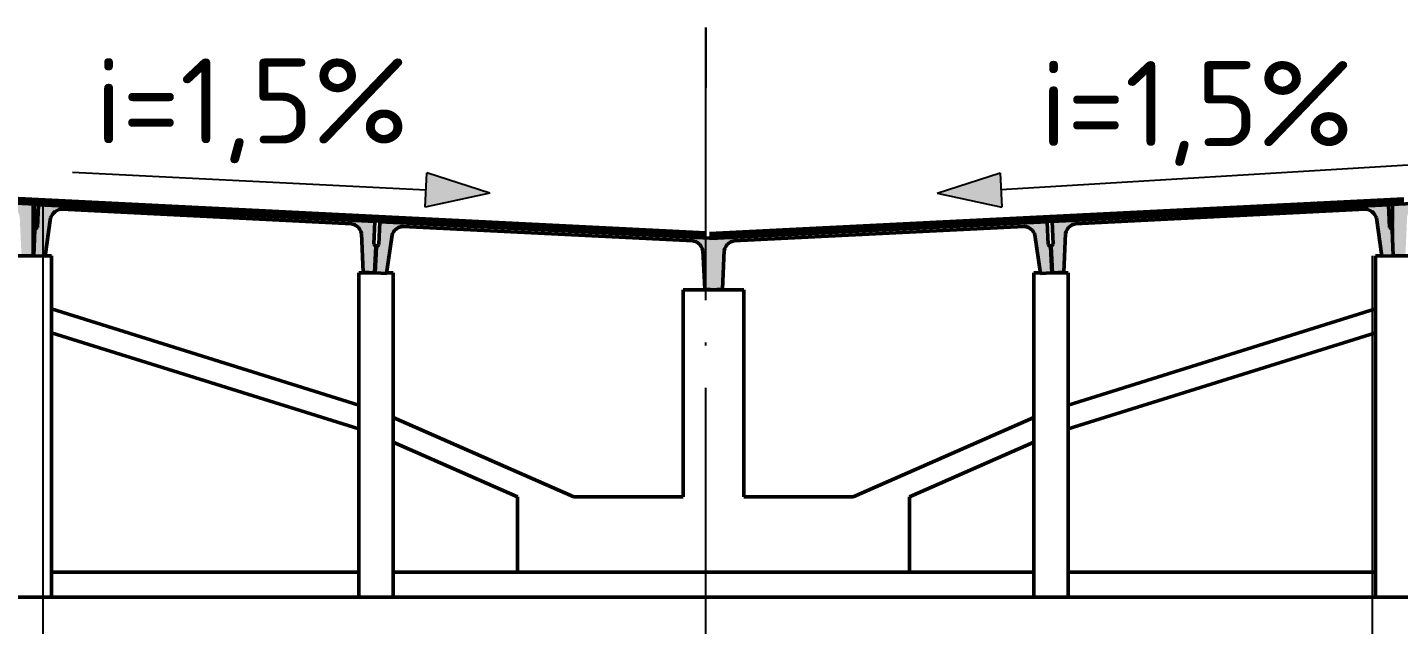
# Model space of a CAD drawing. Header units: millimetres. Extents: x -258526 to -95372, y 16759 to 83244.
# Drawn here: x -127746.18 to -127697.78, y 41811.47 to 41832.55 of the extents above; entities that cross this region are included whole.
import ezdxf

# ---------------------------------------------------------------- set-up
doc = ezdxf.new("R2010")
doc.units = ezdxf.units.MM
doc.header["$LTSCALE"] = 0.5
doc.linetypes.add('ACAD_ISO04W100', pattern=[30, 24, -3, 0, -3])
doc.layers.add('ТОЛСТЫЕ', color=1, linetype='Continuous', lineweight=50)
doc.layers.add('ТОНКИЕе', color=7, linetype='Continuous', lineweight=25)
doc.layers.add('тонкие', color=7, linetype='Continuous')
doc.styles.add('Наклонный 5', font='isocpeur.ttf', dxfattribs={"height": 7})

msp = doc.modelspace()

# ---------------------------------------------------------------- hatches: boundary and pattern name
at = {"layer": 'ТОЛСТЫЕ', "linetype": 'Continuous'}
for points in [[(-127746.7938, 41826.2192), (-127746.7548, 41826.2108), (-127746.6815, 41826.1807), (-127746.6144, 41826.1384), (-127746.556, 41826.085), (-127746.5072, 41826.0223), (-127746.4705, 41825.9521), (-127746.4488, 41825.8793), (-127746.3869, 41824.5097), (-127745.9857, 41824.4896), (-127745.9396, 41825.4124), (-127746.0159, 41825.4966), (-127745.9758, 41826.299), (-127757.8508, 41826.8922), (-127757.8909, 41826.0899), (-127757.9752, 41826.0136), (-127758.0213, 41825.0909), (-127757.6201, 41825.0709), (-127757.422, 41826.4275), (-127757.4093, 41826.465), (-127757.3712, 41826.5345), (-127757.3215, 41826.5963), (-127757.2618, 41826.6484), (-127757.1938, 41826.6894), (-127757.1199, 41826.7181), (-127757.0449, 41826.7313)], [(-127697.1295, 41826.2196), (-127686.8784, 41826.7317), (-127686.8034, 41826.7184), (-127686.7295, 41826.6898), (-127686.6615, 41826.6488), (-127686.6018, 41826.5966), (-127686.5521, 41826.5349), (-127686.514, 41826.4654), (-127686.5013, 41826.4279), (-127686.3032, 41825.0712), (-127685.902, 41825.0913), (-127685.9481, 41826.014), (-127686.0324, 41826.0902), (-127686.0724, 41826.8926), (-127697.9475, 41826.2994), (-127697.9074, 41825.497), (-127697.9837, 41825.4127), (-127697.9376, 41824.49), (-127697.5364, 41824.5101), (-127697.4745, 41825.8797), (-127697.4528, 41825.9525), (-127697.4161, 41826.0227), (-127697.3673, 41826.0854), (-127697.3089, 41826.1387), (-127697.2418, 41826.1811), (-127697.1685, 41826.2111)], [(-127734.7282, 41825.617), (-127734.6892, 41825.6086), (-127734.6159, 41825.5785), (-127734.5489, 41825.5362), (-127734.4904, 41825.4829), (-127734.4417, 41825.4202), (-127734.4049, 41825.35), (-127734.3832, 41825.2772), (-127734.3214, 41823.9075), (-127733.9202, 41823.8875), (-127733.8741, 41824.8102), (-127733.9503, 41824.8945), (-127733.9102, 41825.6968), (-127745.7853, 41826.2901), (-127745.8254, 41825.4877), (-127745.9096, 41825.4115), (-127745.9557, 41824.4888), (-127745.5545, 41824.4687), (-127745.3565, 41825.8254), (-127745.3437, 41825.8629), (-127745.3057, 41825.9323), (-127745.2559, 41825.9941), (-127745.1962, 41826.0463), (-127745.1282, 41826.0873), (-127745.0544, 41826.1159), (-127744.9793, 41826.1292)], [(-127709.1902, 41825.617), (-127698.9391, 41826.1292), (-127698.8641, 41826.1159), (-127698.7902, 41826.0873), (-127698.7222, 41826.0463), (-127698.6625, 41825.9941), (-127698.6128, 41825.9323), (-127698.5747, 41825.8629), (-127698.562, 41825.8254), (-127698.3639, 41824.4687), (-127697.9627, 41824.4888), (-127698.0088, 41825.4115), (-127698.0931, 41825.4877), (-127698.1331, 41826.2901), (-127710.0082, 41825.6968), (-127709.9681, 41824.8945), (-127710.0444, 41824.8102), (-127709.9983, 41823.8875), (-127709.5971, 41823.9075), (-127709.5352, 41825.2772), (-127709.5135, 41825.35), (-127709.4768, 41825.4202), (-127709.428, 41825.4829), (-127709.3696, 41825.5362), (-127709.3025, 41825.5785), (-127709.2292, 41825.6086)], [(-127722.6777, 41825.0145), (-127722.6387, 41825.0061), (-127722.5654, 41824.976), (-127722.4983, 41824.9337), (-127722.4398, 41824.8804), (-127722.3911, 41824.8176), (-127722.3544, 41824.7474), (-127722.3327, 41824.6746), (-127722.2708, 41823.305), (-127721.8696, 41823.285), (-127721.8235, 41824.2077), (-127721.8997, 41824.2919), (-127721.8597, 41825.0943), (-127733.7347, 41825.6876), (-127733.7748, 41824.8852), (-127733.8591, 41824.809), (-127733.9052, 41823.8862), (-127733.504, 41823.8662), (-127733.3059, 41825.2228), (-127733.2932, 41825.2604), (-127733.2551, 41825.3298), (-127733.2054, 41825.3916), (-127733.1456, 41825.4437), (-127733.0776, 41825.4848), (-127733.0038, 41825.5134), (-127732.9287, 41825.5266)], [(-127721.2408, 41825.0145), (-127710.9897, 41825.5266), (-127710.9146, 41825.5134), (-127710.8408, 41825.4848), (-127710.7728, 41825.4437), (-127710.7131, 41825.3916), (-127710.6633, 41825.3298), (-127710.6253, 41825.2604), (-127710.6125, 41825.2228), (-127710.4145, 41823.8662), (-127710.0133, 41823.8862), (-127710.0594, 41824.809), (-127710.1436, 41824.8852), (-127710.1837, 41825.6876), (-127722.0588, 41825.0943), (-127722.0187, 41824.2919), (-127722.0949, 41824.2077), (-127722.0488, 41823.285), (-127721.6476, 41823.305), (-127721.5858, 41824.6746), (-127721.5641, 41824.7474), (-127721.5273, 41824.8176), (-127721.4786, 41824.8804), (-127721.4201, 41824.9337), (-127721.3531, 41824.976), (-127721.2798, 41825.0061)]]:
    msp.add_hatch(color=7, dxfattribs=at).paths.add_polyline_path(points, flags=0)

# ---------------------------------------------------------------- linework, layer by layer
at = {"layer": 'ТОЛСТЫЕ', "color": 7, "linetype": 'Continuous'}
for p, q in [((-127745.9247, 41826.4321, 0), (-127745.9196, 41826.413, 0)), ((-127745.9196, 41826.413, 0), (-127745.9036, 41826.397, 0)), ((-127745.6522, 41826.3844, 0), (-127745.6236, 41826.413, 0)), ((-127745.6236, 41826.413, 0), (-127745.6102, 41826.4627, 0)), ((-127745.5597, 41826.4551, 0), (-127745.584, 41826.3964, 0)), ((-127745.584, 41826.3964, 0), (-127745.5775, 41826.3807, 0)), ((-127745.5487, 41826.4597, 0), (-127745.5597, 41826.4551, 0)), ((-127745.4179, 41826.3964, 0), (-127745.4419, 41826.4543, 0)), ((-127745.4275, 41826.3732, 0), (-127745.4179, 41826.3964, 0)), ((-127745.3342, 41826.4489, 0), (-127745.3197, 41826.3948, 0)), ((-127745.3197, 41826.3948, 0), (-127745.2913, 41826.3664, 0)), ((-127745.0319, 41826.3534, 0), (-127744.9905, 41826.3948, 0)), ((-127744.9905, 41826.3948, 0), (-127744.9807, 41826.4313, 0)), ((-127744.9456, 41826.4295, 0), (-127744.9525, 41826.413, 0)), ((-127744.9525, 41826.413, 0), (-127744.9256, 41826.3481, 0)), ((-127744.7533, 41826.3395, 0), (-127744.7228, 41826.413, 0)), ((-127744.7228, 41826.413, 0), (-127744.7251, 41826.4185, 0)), ((-127744.6773, 41826.4161, 0), (-127744.6525, 41826.356, 0)), ((-127744.6525, 41826.356, 0), (-127744.5931, 41826.3314, 0)), ((-127744.572, 41826.3304, 0), (-127744.51, 41826.356, 0)), ((-127744.51, 41826.356, 0), (-127744.4891, 41826.4067, 0)), ((-127744.4504, 41826.4047, 0), (-127744.3961, 41826.3505, 0)), ((-127744.3961, 41826.3505, 0), (-127744.3106, 41826.3276, 0)), ((-127744.3106, 41826.3276, 0), (-127744.2252, 41826.3505, 0)), ((-127744.2252, 41826.3505, 0), (-127744.1842, 41826.3914, 0)), ((-127744.1197, 41826.3882, 0), (-127744.0987, 41826.3376, 0)), ((-127744.0987, 41826.3376, 0), (-127744.04, 41826.3133, 0)), ((-127744.04, 41826.3133, 0), (-127743.9813, 41826.3376, 0)), ((-127743.9813, 41826.3376, 0), (-127743.9636, 41826.3804, 0)), ((-127743.8381, 41826.3741, 0), (-127743.7891, 41826.3252, 0)), ((-127743.5991, 41826.3252, 0), (-127743.5639, 41826.3604, 0)), ((-127743.4677, 41826.3556, 0), (-127743.4579, 41826.3318, 0)), ((-127743.4579, 41826.3318, 0), (-127743.3767, 41826.2982, 0)), ((-127743.3767, 41826.2982, 0), (-127743.2955, 41826.3318, 0)), ((-127743.2955, 41826.3318, 0), (-127743.2893, 41826.3467, 0)), ((-127743.1524, 41826.3398, 0), (-127743.1203, 41826.3265, 0)), ((-127743.1203, 41826.3265, 0), (-127743.0951, 41826.337, 0)), ((-127700.8096, 41826.3377, 0), (-127700.7719, 41826.3276, 0)), ((-127700.7719, 41826.3276, 0), (-127700.7169, 41826.3423, 0)), ((-127700.5651, 41826.3499, 0), (-127700.56, 41826.3376, 0)), ((-127700.56, 41826.3376, 0), (-127700.5013, 41826.3133, 0)), ((-127700.5013, 41826.3133, 0), (-127700.4426, 41826.3376, 0)), ((-127700.4426, 41826.3376, 0), (-127700.4348, 41826.3564, 0)), ((-127700.2889, 41826.3637, 0), (-127700.2504, 41826.3252, 0)), ((-127700.0604, 41826.3252, 0), (-127700.0079, 41826.3778, 0)), ((-127699.9396, 41826.3812, 0), (-127699.9192, 41826.3318, 0)), ((-127699.9192, 41826.3318, 0), (-127699.8544, 41826.305, 0)), ((-127699.817, 41826.3069, 0), (-127699.7568, 41826.3318, 0)), ((-127699.7568, 41826.3318, 0), (-127699.732, 41826.3915, 0)), ((-127699.6688, 41826.3947, 0), (-127699.6528, 41826.356, 0)), ((-127699.6528, 41826.356, 0), (-127699.5816, 41826.3265, 0)), ((-127699.5816, 41826.3265, 0), (-127699.5104, 41826.356, 0)), ((-127699.5104, 41826.356, 0), (-127699.4907, 41826.4036, 0)), ((-127699.4515, 41826.4056, 0), (-127699.3964, 41826.3505, 0)), ((-127699.3964, 41826.3505, 0), (-127699.3254, 41826.3314, 0)), ((-127699.2898, 41826.3332, 0), (-127699.2255, 41826.3505, 0)), ((-127699.2255, 41826.3505, 0), (-127699.1629, 41826.413, 0)), ((-127699.1629, 41826.413, 0), (-127699.161, 41826.4201, 0)), ((-127699.1126, 41826.4225, 0), (-127699.1234, 41826.3964, 0)), ((-127699.1234, 41826.3964, 0), (-127699.1011, 41826.3427, 0)), ((-127698.977, 41826.3489, 0), (-127698.9573, 41826.3964, 0)), ((-127698.9573, 41826.3964, 0), (-127698.971, 41826.4296, 0)), ((-127698.8697, 41826.4347, 0), (-127698.859, 41826.3948, 0)), ((-127698.859, 41826.3948, 0), (-127698.821, 41826.3567, 0)), ((-127698.5547, 41826.37, 0), (-127698.5299, 41826.3948, 0)), ((-127698.5299, 41826.3948, 0), (-127698.5144, 41826.4524, 0)), ((-127698.4747, 41826.4544, 0), (-127698.4919, 41826.413, 0)), ((-127698.4919, 41826.413, 0), (-127698.4757, 41826.3739, 0)), ((-127698.2622, 41826.413, 0), (-127698.2833, 41826.464, 0)), ((-127698.2742, 41826.384, 0), (-127698.2622, 41826.413, 0)), ((-127698.2045, 41826.4679, 0), (-127698.2214, 41826.4273, 0)), ((-127698.2214, 41826.4273, 0), (-127698.2049, 41826.3875, 0)), ((-127698.0199, 41826.4273, 0), (-127698.0402, 41826.4761, 0)), ((-127698.0328, 41826.3961, 0), (-127698.0199, 41826.4273, 0)), ((-127698.0153, 41826.4774, 0), (-127697.998, 41826.413, 0)), ((-127697.998, 41826.413, 0), (-127697.9937, 41826.4087, 0)), ((-127743.9145, 41826.2982, 0), (-127743.9166, 41826.2976, 0)), ((-127743.9115, 41826.2974, 0), (-127743.9145, 41826.2982, 0)), ((-127743.7891, 41826.3252, 0), (-127743.6941, 41826.2997, 0)), ((-127743.6941, 41826.2997, 0), (-127743.5991, 41826.3252, 0)), ((-127743.3379, 41826.294, 0), (-127743.4174, 41826.2727, 0)), ((-127743.2421, 41826.2683, 0), (-127743.3379, 41826.294, 0)), ((-127743.2374, 41826.2637, 0), (-127743.2421, 41826.2683, 0)), ((-127743.0291, 41826.2712, 0), (-127743.0462, 41826.2541, 0)), ((-127742.9521, 41826.2918, 0), (-127743.0291, 41826.2712, 0)), ((-127742.8751, 41826.2712, 0), (-127742.9521, 41826.2918, 0)), ((-127742.8481, 41826.2442, 0), (-127742.8751, 41826.2712, 0)), ((-127742.5765, 41826.2652, 0), (-127742.6095, 41826.2323, 0)), ((-127742.4536, 41826.2982, 0), (-127742.5765, 41826.2652, 0)), ((-127742.3306, 41826.2652, 0), (-127742.4536, 41826.2982, 0)), ((-127742.2813, 41826.2158, 0), (-127742.3306, 41826.2652, 0)), ((-127741.9727, 41826.2683, 0), (-127742.0374, 41826.2037, 0)), ((-127741.9332, 41826.2789, 0), (-127741.9727, 41826.2683, 0)), ((-127741.7811, 41826.2683, 0), (-127741.7948, 41826.272, 0)), ((-127741.7109, 41826.1982, 0), (-127741.7811, 41826.2683, 0)), ((-127741.708, 41826.1872, 0), (-127741.7109, 41826.1982, 0)), ((-127741.6246, 41826.2148, 0), (-127741.633, 41826.1834, 0)), ((-127741.5782, 41826.2611, 0), (-127741.6246, 41826.2148, 0)), ((-127741.3577, 41826.2148, 0), (-127741.3949, 41826.252, 0)), ((-127741.3455, 41826.1691, 0), (-127741.3577, 41826.2148, 0)), ((-127741.2056, 41826.1752, 0), (-127741.209, 41826.1622, 0)), ((-127741.1415, 41826.2393, 0), (-127741.2056, 41826.1752, 0)), ((-127740.7797, 41826.1752, 0), (-127740.8281, 41826.2236, 0)), ((-127740.7703, 41826.1403, 0), (-127740.7797, 41826.1752, 0)), ((-127740.5819, 41826.1982, 0), (-127740.5997, 41826.1318, 0)), ((-127740.5694, 41826.2107, 0), (-127740.5819, 41826.1982, 0)), ((-127740.2272, 41826.1131, 0), (-127740.2491, 41826.1947, 0)), ((-127740.1701, 41826.1907, 0), (-127740.1843, 41826.1378, 0)), ((-127740.1843, 41826.1378, 0), (-127740.177, 41826.1106, 0)), ((-127739.8873, 41826.0962, 0), (-127739.8761, 41826.1378, 0)), ((-127739.8761, 41826.1378, 0), (-127739.8865, 41826.1766, 0)), ((-127739.7461, 41826.1695, 0), (-127739.7674, 41826.0902, 0)), ((-127739.2895, 41826.0663, 0), (-127739.3114, 41826.1478, 0)), ((-127739.1368, 41826.1391, 0), (-127739.1466, 41826.1023, 0)), ((-127739.1466, 41826.1023, 0), (-127739.1349, 41826.0585, 0)), ((-127738.7799, 41826.0408, 0), (-127738.7634, 41826.1023, 0)), ((-127738.7634, 41826.1023, 0), (-127738.7683, 41826.1206, 0)), ((-127738.718, 41826.1181, 0), (-127738.7027, 41826.0607, 0)), ((-127738.7027, 41826.0607, 0), (-127738.6776, 41826.0357, 0)), ((-127738.4712, 41826.0253, 0), (-127738.4358, 41826.0607, 0)), ((-127738.4358, 41826.0607, 0), (-127738.4244, 41826.1034, 0)), ((-127738.3045, 41826.0974, 0), (-127738.3166, 41826.0523, 0)), ((-127738.3166, 41826.0523, 0), (-127738.3072, 41826.0171, 0)), ((-127737.8405, 41825.9938, 0), (-127737.8248, 41826.0523, 0)), ((-127737.8248, 41826.0523, 0), (-127737.8306, 41826.0738, 0)), ((-127737.6759, 41826.066, 0), (-127737.66, 41826.0065, 0)), ((-127737.66, 41826.0065, 0), (-127737.6371, 41825.9836, 0)), ((-127737.3646, 41825.97, 0), (-127737.3281, 41826.0065, 0)), ((-127737.3281, 41826.0065, 0), (-127737.3169, 41826.0481, 0)), ((-127737.2244, 41826.0434, 0), (-127737.1853, 41826.0043, 0)), ((-127737.1853, 41826.0043, 0), (-127737.1083, 41825.9837, 0)), ((-127737.1083, 41825.9837, 0), (-127737.0312, 41826.0043, 0)), ((-127737.0312, 41826.0043, 0), (-127737.0032, 41826.0324, 0)), ((-127736.8482, 41826.0246, 0), (-127736.8264, 41825.9431, 0)), ((-127736.4042, 41825.922, 0), (-127736.3968, 41825.9294, 0)), ((-127736.3968, 41825.9294, 0), (-127736.3776, 41826.0011, 0)), ((-127736.2679, 41825.9384, 0), (-127736.3408, 41825.9188, 0)), ((-127736.1824, 41825.9155, 0), (-127736.2679, 41825.9384, 0)), ((-127736.1839, 41825.9914, 0), (-127736.1289, 41825.9364, 0)), ((-127736.1777, 41825.9107, 0), (-127736.1824, 41825.9155, 0)), ((-127736.1289, 41825.9364, 0), (-127736.0331, 41825.9107, 0)), ((-127736.0331, 41825.9107, 0), (-127735.9373, 41825.9364, 0)), ((-127735.9373, 41825.9364, 0), (-127735.8966, 41825.9771, 0)), ((-127735.7464, 41825.9233, 0), (-127735.779, 41825.8907, 0)), ((-127735.6514, 41825.9488, 0), (-127735.7464, 41825.9233, 0)), ((-127735.5564, 41825.9233, 0), (-127735.6514, 41825.9488, 0)), ((-127735.5104, 41825.8773, 0), (-127735.5564, 41825.9233, 0)), ((-127735.3674, 41825.9506, 0), (-127735.3617, 41825.9294, 0)), ((-127735.3617, 41825.9294, 0), (-127735.2991, 41825.8667, 0)), ((-127735.0128, 41825.8524, 0), (-127734.9362, 41825.929, 0)), ((-127734.955, 41825.8529, 0), (-127734.9558, 41825.8496, 0)), ((-127734.8924, 41825.9155, 0), (-127734.955, 41825.8529, 0)), ((-127734.8566, 41825.9251, 0), (-127734.8924, 41825.9155, 0)), ((-127734.7215, 41825.9155, 0), (-127734.7345, 41825.919, 0)), ((-127734.6589, 41825.8529, 0), (-127734.7215, 41825.9155, 0)), ((-127734.654, 41825.8345, 0), (-127734.6589, 41825.8529, 0)), ((-127734.5726, 41825.9109, 0), (-127734.5721, 41825.9107, 0)), ((-127734.355, 41825.8537, 0), (-127734.3641, 41825.82, 0)), ((-127734.311, 41825.8978, 0), (-127734.355, 41825.8537, 0)), ((-127734.0259, 41825.8537, 0), (-127734.0572, 41825.8851, 0)), ((-127734.0121, 41825.8024, 0), (-127734.0259, 41825.8537, 0)), ((-127733.8459, 41825.8745, 0), (-127733.8108, 41825.8394, 0)), ((-127733.5649, 41825.8394, 0), (-127733.5448, 41825.8595, 0)), ((-127733.494, 41825.8529, 0), (-127733.5142, 41825.7775, 0)), ((-127733.4902, 41825.8567, 0), (-127733.494, 41825.8529, 0)), ((-127710.4796, 41825.8394, 0), (-127710.464, 41825.8549, 0)), ((-127710.4087, 41825.8529, 0), (-127710.4293, 41825.7762, 0)), ((-127710.4037, 41825.858, 0), (-127710.4087, 41825.8529, 0)), ((-127710.1127, 41825.8529, 0), (-127710.1314, 41825.8716, 0)), ((-127710.0966, 41825.7929, 0), (-127710.1127, 41825.8529, 0)), ((-127709.8088, 41825.8537, 0), (-127709.8214, 41825.8066, 0)), ((-127709.773, 41825.8895, 0), (-127709.8088, 41825.8537, 0)), ((-127709.4797, 41825.8537, 0), (-127709.5277, 41825.9018, 0)), ((-127709.4717, 41825.8241, 0), (-127709.4797, 41825.8537, 0)), ((-127709.3365, 41825.9113, 0), (-127709.2645, 41825.8394, 0)), ((-127709.0109, 41825.8472, 0), (-127708.9287, 41825.9294, 0)), ((-127708.9478, 41825.8529, 0), (-127708.9485, 41825.8503, 0)), ((-127708.8852, 41825.9155, 0), (-127708.9478, 41825.8529, 0)), ((-127708.9287, 41825.9294, 0), (-127708.928, 41825.9317, 0)), ((-127708.8006, 41825.9381, 0), (-127708.8852, 41825.9155, 0)), ((-127708.7143, 41825.9155, 0), (-127708.7992, 41825.9382, 0)), ((-127708.6634, 41825.8645, 0), (-127708.7143, 41825.9155, 0)), ((-127708.6691, 41825.9447, 0), (-127708.6607, 41825.9364, 0)), ((-127708.6607, 41825.9364, 0), (-127708.5649, 41825.9107, 0)), ((-127708.5649, 41825.9107, 0), (-127708.4691, 41825.9364, 0)), ((-127708.4691, 41825.9364, 0), (-127708.4498, 41825.9557, 0)), ((-127708.2783, 41825.9233, 0), (-127708.3199, 41825.8817, 0)), ((-127708.1833, 41825.9488, 0), (-127708.2783, 41825.9233, 0)), ((-127708.0882, 41825.9233, 0), (-127708.1833, 41825.9488, 0)), ((-127708.0597, 41825.8947, 0), (-127708.0882, 41825.9233, 0)), ((-127707.9079, 41825.9828, 0), (-127707.8936, 41825.9294, 0)), ((-127707.8936, 41825.9294, 0), (-127707.8685, 41825.9043, 0)), ((-127707.473, 41825.9241, 0), (-127707.4677, 41825.9294, 0)), ((-127707.4677, 41825.9294, 0), (-127707.4472, 41826.0058, 0)), ((-127707.3388, 41825.9384, 0), (-127707.3736, 41825.929, 0)), ((-127707.315, 41825.932, 0), (-127707.3388, 41825.9384, 0)), ((-127707.2721, 41826.0145, 0), (-127707.2699, 41826.0065, 0)), ((-127707.2699, 41826.0065, 0), (-127707.2011, 41825.9377, 0)), ((-127706.9967, 41825.9479, 0), (-127706.938, 41826.0065, 0)), ((-127706.938, 41826.0065, 0), (-127706.9313, 41826.0316, 0)), ((-127706.8277, 41826.0368, 0), (-127706.7952, 41826.0043, 0)), ((-127706.7952, 41826.0043, 0), (-127706.7182, 41825.9837, 0)), ((-127706.7182, 41825.9837, 0), (-127706.6412, 41826.0043, 0)), ((-127706.6412, 41826.0043, 0), (-127706.5972, 41826.0483, 0)), ((-127706.4649, 41826.0549, 0), (-127706.4656, 41826.0523, 0)), ((-127706.4656, 41826.0523, 0), (-127706.445, 41825.9755, 0)), ((-127705.9883, 41825.9983, 0), (-127705.9738, 41826.0523, 0)), ((-127705.9738, 41826.0523, 0), (-127705.981, 41826.0791, 0)), ((-127705.8304, 41826.0866, 0), (-127705.8092, 41826.0073, 0)), ((-127705.4723, 41826.0241, 0), (-127705.4514, 41826.1023, 0)), ((-127705.4514, 41826.1023, 0), (-127705.4522, 41826.1055, 0)), ((-127705.4033, 41826.108, 0), (-127705.3907, 41826.0607, 0)), ((-127705.3907, 41826.0607, 0), (-127705.3597, 41826.0297, 0)), ((-127705.144, 41826.0405, 0), (-127705.1238, 41826.0607, 0)), ((-127705.1238, 41826.0607, 0), (-127705.1072, 41826.1228, 0)), ((-127704.9841, 41826.1289, 0), (-127705.0046, 41826.0523, 0)), ((-127705.0046, 41826.0523, 0), (-127705.0033, 41826.0475, 0)), ((-127704.5181, 41826.0718, 0), (-127704.5393, 41826.1512, 0)), ((-127704.3582, 41826.1602, 0), (-127704.3737, 41826.1023, 0)), ((-127704.3737, 41826.1023, 0), (-127704.3675, 41826.0793, 0)), ((-127703.9904, 41826.1023, 0), (-127704.0106, 41826.1776, 0)), ((-127703.9915, 41826.0981, 0), (-127703.9904, 41826.1023, 0)), ((-127703.9387, 41826.1812, 0), (-127703.9504, 41826.1378, 0)), ((-127703.9504, 41826.1378, 0), (-127703.9404, 41826.1007, 0)), ((-127703.6422, 41826.1378, 0), (-127703.6576, 41826.1953, 0)), ((-127703.6482, 41826.1153, 0), (-127703.6422, 41826.1378, 0)), ((-127703.5107, 41826.1752, 0), (-127703.5251, 41826.1215, 0)), ((-127703.4819, 41826.2041, 0), (-127703.5107, 41826.1752, 0)), ((-127703.0848, 41826.1752, 0), (-127703.1312, 41826.2216, 0)), ((-127703.0764, 41826.1439, 0), (-127703.0848, 41826.1752, 0)), ((-127702.887, 41826.1982, 0), (-127702.8992, 41826.1527, 0)), ((-127702.8495, 41826.2357, 0), (-127702.887, 41826.1982, 0)), ((-127702.5551, 41826.1982, 0), (-127702.6049, 41826.2479, 0)), ((-127702.5477, 41826.1703, 0), (-127702.5551, 41826.1982, 0)), ((-127702.4688, 41826.2148, 0), (-127702.4798, 41826.1737, 0)), ((-127702.4267, 41826.2568, 0), (-127702.4688, 41826.2148, 0)), ((-127702.2019, 41826.2148, 0), (-127702.2526, 41826.2655, 0)), ((-127702.1947, 41826.188, 0), (-127702.2019, 41826.2148, 0)), ((-127701.9597, 41826.2652, 0), (-127702.0287, 41826.1963, 0)), ((-127701.8913, 41826.2836, 0), (-127701.9597, 41826.2652, 0)), ((-127701.7139, 41826.2652, 0), (-127701.7995, 41826.2882, 0)), ((-127701.6632, 41826.2146, 0), (-127701.7139, 41826.2652, 0)), ((-127701.3559, 41826.2683, 0), (-127701.3963, 41826.2279, 0)), ((-127701.2601, 41826.294, 0), (-127701.3559, 41826.2683, 0)), ((-127701.3313, 41826.3116, 0), (-127701.2989, 41826.2982, 0)), ((-127701.2989, 41826.2982, 0), (-127701.2577, 41826.3153, 0)), ((-127701.1643, 41826.2683, 0), (-127701.2601, 41826.294, 0)), ((-127701.1369, 41826.2409, 0), (-127701.1643, 41826.2683, 0)), ((-127700.9514, 41826.2712, 0), (-127700.9736, 41826.249, 0)), ((-127700.8744, 41826.2918, 0), (-127700.9514, 41826.2712, 0)), ((-127700.7973, 41826.2712, 0), (-127700.8744, 41826.2918, 0)), ((-127700.7846, 41826.2585, 0), (-127700.7973, 41826.2712, 0)), ((-127700.3758, 41826.2982, 0), (-127700.4642, 41826.2745, 0)), ((-127700.3153, 41826.2819, 0), (-127700.3758, 41826.2982, 0)), ((-127700.2504, 41826.3252, 0), (-127700.1554, 41826.2997, 0)), ((-127700.1554, 41826.2997, 0), (-127700.0604, 41826.3252, 0)), ((-127733.873, 41825.7968, 0), (-127733.8759, 41825.7956, 0)), ((-127733.8692, 41825.7952, 0), (-127733.873, 41825.7968, 0)), ((-127733.8108, 41825.8394, 0), (-127733.6878, 41825.8064, 0)), ((-127733.6878, 41825.8064, 0), (-127733.5649, 41825.8394, 0)), ((-127733.6166, 41825.7969, 0), (-127733.6474, 41825.7842, 0)), ((-127733.5773, 41825.7807, 0), (-127733.6166, 41825.7969, 0)), ((-127733.1751, 41825.7674, 0), (-127733.195, 41825.842, 0)), ((-127733.1769, 41825.7606, 0), (-127733.1751, 41825.7674, 0)), ((-127732.9011, 41825.8273, 0), (-127732.9195, 41825.7587, 0)), ((-127732.9195, 41825.7587, 0), (-127732.9165, 41825.7476, 0)), ((-127732.5394, 41825.7587, 0), (-127732.5532, 41825.8099, 0)), ((-127732.5474, 41825.7292, 0), (-127732.5394, 41825.7587, 0)), ((-127732.4932, 41825.7632, 0), (-127732.5081, 41825.7272, 0)), ((-127732.412, 41825.7968, 0), (-127732.4932, 41825.7632, 0)), ((-127732.3308, 41825.7632, 0), (-127732.412, 41825.7968, 0)), ((-127732.3119, 41825.7174, 0), (-127732.3308, 41825.7632, 0)), ((-127732.2269, 41825.7674, 0), (-127732.2489, 41825.7142, 0)), ((-127732.1706, 41825.7908, 0), (-127732.2269, 41825.7674, 0)), ((-127732.0844, 41825.7674, 0), (-127732.1366, 41825.7891, 0)), ((-127732.0584, 41825.7047, 0), (-127732.0844, 41825.7674, 0)), ((-127732.0513, 41825.7848, 0), (-127732.0559, 41825.7674, 0)), ((-127732.0559, 41825.7674, 0), (-127732.0389, 41825.7037, 0)), ((-127731.7352, 41825.6885, 0), (-127731.7141, 41825.7674, 0)), ((-127731.7141, 41825.7674, 0), (-127731.7142, 41825.7679, 0)), ((-127731.6731, 41825.724, 0), (-127731.6888, 41825.6862, 0)), ((-127731.6144, 41825.7484, 0), (-127731.6731, 41825.724, 0)), ((-127731.5557, 41825.724, 0), (-127731.6144, 41825.7484, 0)), ((-127731.5368, 41825.6786, 0), (-127731.5557, 41825.724, 0)), ((-127731.4576, 41825.7551, 0), (-127731.4357, 41825.6736, 0)), ((-127731.1103, 41825.6573, 0), (-127731.1039, 41825.6637, 0)), ((-127731.1039, 41825.6637, 0), (-127731.0845, 41825.7364, 0)), ((-127731.0442, 41825.7344, 0), (-127731.0659, 41825.682, 0)), ((-127731.0659, 41825.682, 0), (-127731.0545, 41825.6545, 0)), ((-127730.8362, 41825.682, 0), (-127730.854, 41825.7249, 0)), ((-127730.8518, 41825.6444, 0), (-127730.8362, 41825.682, 0)), ((-127730.7849, 41825.7215, 0), (-127730.7954, 41825.6962, 0)), ((-127730.7954, 41825.6962, 0), (-127730.7723, 41825.6404, 0)), ((-127730.6202, 41825.6328, 0), (-127730.594, 41825.6962, 0)), ((-127730.594, 41825.6962, 0), (-127730.6006, 41825.7123, 0)), ((-127730.5799, 41825.7112, 0), (-127730.5721, 41825.682, 0)), ((-127730.5721, 41825.682, 0), (-127730.5178, 41825.6277, 0)), ((-127730.3408, 41825.6188, 0), (-127730.3386, 41825.6194, 0)), ((-127730.3386, 41825.6194, 0), (-127730.276, 41825.682, 0)), ((-127730.276, 41825.682, 0), (-127730.2723, 41825.6958, 0)), ((-127730.2248, 41825.6935, 0), (-127730.2365, 41825.6653, 0)), ((-127730.2365, 41825.6653, 0), (-127730.2146, 41825.6125, 0)), ((-127730.0948, 41825.6065, 0), (-127730.0947, 41825.6066, 0)), ((-127730.0947, 41825.6066, 0), (-127730.0704, 41825.6653, 0)), ((-127730.0704, 41825.6653, 0), (-127730.079, 41825.6862, 0)), ((-127729.9768, 41825.6811, 0), (-127729.9721, 41825.6637, 0)), ((-127729.9721, 41825.6637, 0), (-127729.9055, 41825.5971, 0)), ((-127729.7337, 41825.5885, 0), (-127729.7125, 41825.5941, 0)), ((-127729.7125, 41825.5941, 0), (-127729.643, 41825.6637, 0)), ((-127729.643, 41825.6637, 0), (-127729.6428, 41825.6644, 0)), ((-127729.5967, 41825.6621, 0), (-127729.5713, 41825.6008, 0)), ((-127729.5713, 41825.6008, 0), (-127729.5153, 41825.5776, 0)), ((-127729.4704, 41825.5753, 0), (-127729.4089, 41825.6008, 0)), ((-127729.4089, 41825.6008, 0), (-127729.3878, 41825.6516, 0)), ((-127729.3145, 41825.6479, 0), (-127729.3049, 41825.625, 0)), ((-127729.3049, 41825.625, 0), (-127729.2337, 41825.5955, 0)), ((-127729.2337, 41825.5955, 0), (-127729.1625, 41825.625, 0)), ((-127729.1625, 41825.625, 0), (-127729.1563, 41825.64, 0)), ((-127729.0655, 41825.5608, 0), (-127729.0835, 41825.556, 0)), ((-127729.0393, 41825.5538, 0), (-127729.0655, 41825.5608, 0)), ((-127729.0646, 41825.6355, 0), (-127729.0486, 41825.6194, 0)), ((-127729.0486, 41825.6194, 0), (-127728.9631, 41825.5965, 0)), ((-127728.9631, 41825.5965, 0), (-127728.8776, 41825.6194, 0)), ((-127728.8776, 41825.6194, 0), (-127728.8713, 41825.6258, 0)), ((-127728.7568, 41825.6201, 0), (-127728.7512, 41825.6066, 0)), ((-127728.7512, 41825.6066, 0), (-127728.6925, 41825.5823, 0)), ((-127728.6925, 41825.5823, 0), (-127728.6337, 41825.6066, 0)), ((-127728.567, 41825.5671, 0), (-127728.6834, 41825.536, 0)), ((-127728.6337, 41825.6066, 0), (-127728.6308, 41825.6138, 0)), ((-127728.4441, 41825.5342, 0), (-127728.567, 41825.5671, 0)), ((-127728.4523, 41825.6048, 0), (-127728.4416, 41825.5941, 0)), ((-127728.4333, 41825.5235, 0), (-127728.4441, 41825.5342, 0)), ((-127728.4416, 41825.5941, 0), (-127728.3466, 41825.5687, 0)), ((-127728.3466, 41825.5687, 0), (-127728.2516, 41825.5941, 0)), ((-127728.2516, 41825.5941, 0), (-127728.251, 41825.5948, 0)), ((-127728.0862, 41825.5372, 0), (-127728.1158, 41825.5076, 0)), ((-127727.9903, 41825.5629, 0), (-127728.0862, 41825.5372, 0)), ((-127728.0746, 41825.586, 0), (-127728.0291, 41825.5671, 0)), ((-127728.0291, 41825.5671, 0), (-127727.9935, 41825.5819, 0)), ((-127727.8945, 41825.5372, 0), (-127727.9903, 41825.5629, 0)), ((-127727.8517, 41825.4944, 0), (-127727.8945, 41825.5372, 0)), ((-127727.6816, 41825.5401, 0), (-127727.7333, 41825.4885, 0)), ((-127727.6046, 41825.5608, 0), (-127727.6816, 41825.5401, 0)), ((-127727.5275, 41825.5401, 0), (-127727.6046, 41825.5608, 0)), ((-127727.4712, 41825.4837, 0), (-127727.5275, 41825.5401, 0)), ((-127727.4689, 41825.4752, 0), (-127727.4712, 41825.4837, 0)), ((-127727.229, 41825.5342, 0), (-127727.2966, 41825.4666, 0)), ((-127727.1992, 41825.5422, 0), (-127727.229, 41825.5342, 0)), ((-127726.8955, 41825.4466, 0), (-127726.9802, 41825.5312, 0)), ((-127726.6953, 41825.4671, 0), (-127726.7034, 41825.437, 0)), ((-127726.6478, 41825.5146, 0), (-127726.6953, 41825.4671, 0)), ((-127726.3634, 41825.4671, 0), (-127726.3985, 41825.5021, 0)), ((-127726.3506, 41825.4193, 0), (-127726.3634, 41825.4671, 0)), ((-127726.277, 41825.4837, 0), (-127726.2951, 41825.4165, 0)), ((-127726.2653, 41825.4955, 0), (-127726.277, 41825.4837, 0)), ((-127725.9896, 41825.4067, 0), (-127726.0099, 41825.4827, 0)), ((-127725.991, 41825.4013, 0), (-127725.9896, 41825.4067, 0)), ((-127725.858, 41825.4442, 0), (-127725.8711, 41825.3953, 0)), ((-127725.8286, 41825.4737, 0), (-127725.858, 41825.4442, 0)), ((-127725.4322, 41825.4442, 0), (-127725.4423, 41825.4543, 0)), ((-127725.4129, 41825.3724, 0), (-127725.4322, 41825.4442, 0)), ((-127725.2405, 41825.4442, 0), (-127725.26, 41825.3713, 0)), ((-127725.26, 41825.3713, 0), (-127725.2583, 41825.3647, 0)), ((-127723.9383, 41825.3212, 0), (-127723.954, 41825.3799, 0)), ((-127723.7988, 41825.3722, 0), (-127723.7991, 41825.3713, 0)), ((-127723.7991, 41825.3713, 0), (-127723.7775, 41825.2907, 0)), ((-127719.7005, 41825.3931, 0), (-127719.7063, 41825.3713, 0)), ((-127719.7063, 41825.3713, 0), (-127719.6907, 41825.3132, 0)), ((-127719.3231, 41825.3713, 0), (-127719.3338, 41825.4115, 0)), ((-127719.3338, 41825.331, 0), (-127719.3231, 41825.3713, 0)), ((-127719.281, 41825.4141, 0), (-127719.283, 41825.4067, 0)), ((-127719.283, 41825.4067, 0), (-127719.2637, 41825.3345, 0)), ((-127718.9905, 41825.3482, 0), (-127718.9749, 41825.4067, 0)), ((-127718.9749, 41825.4067, 0), (-127718.9809, 41825.4291, 0)), ((-127718.8456, 41825.4359, 0), (-127718.8674, 41825.3543, 0)), ((-127718.4175, 41825.4442, 0), (-127718.4299, 41825.4567, 0)), ((-127718.3997, 41825.3777, 0), (-127718.4175, 41825.4442, 0)), ((-127718.2197, 41825.4671, 0), (-127718.2415, 41825.3856, 0)), ((-127718.2196, 41825.4672, 0), (-127718.2197, 41825.4671, 0)), ((-127717.8878, 41825.4671, 0), (-127717.9036, 41825.483, 0)), ((-127717.8709, 41825.4042, 0), (-127717.8878, 41825.4671, 0)), ((-127717.8014, 41825.4837, 0), (-127717.822, 41825.4067, 0)), ((-127717.7968, 41825.4883, 0), (-127717.8014, 41825.4837, 0)), ((-127717.5345, 41825.4837, 0), (-127717.5514, 41825.5006, 0)), ((-127717.5179, 41825.4218, 0), (-127717.5345, 41825.4837, 0)), ((-127717.3824, 41825.4442, 0), (-127717.3866, 41825.4284, 0)), ((-127717.3141, 41825.5124, 0), (-127717.3824, 41825.4442, 0)), ((-127716.9619, 41825.4496, 0), (-127717.0385, 41825.5262, 0)), ((-127716.7587, 41825.4671, 0), (-127716.7607, 41825.4597, 0)), ((-127716.6886, 41825.5372, 0), (-127716.7587, 41825.4671, 0)), ((-127716.6589, 41825.5452, 0), (-127716.6886, 41825.5372, 0)), ((-127716.4969, 41825.5372, 0), (-127716.5474, 41825.5508, 0)), ((-127716.4356, 41825.4759, 0), (-127716.4969, 41825.5372, 0)), ((-127716.3404, 41825.4837, 0), (-127716.3413, 41825.4806, 0)), ((-127716.284, 41825.5401, 0), (-127716.3404, 41825.4837, 0)), ((-127716.207, 41825.5608, 0), (-127716.284, 41825.5401, 0)), ((-127716.13, 41825.5401, 0), (-127716.207, 41825.5608, 0)), ((-127716.0834, 41825.4935, 0), (-127716.13, 41825.5401, 0)), ((-127715.8314, 41825.5342, 0), (-127715.8609, 41825.5047, 0)), ((-127715.843, 41825.586, 0), (-127715.8339, 41825.5823, 0)), ((-127715.8339, 41825.5823, 0), (-127715.8224, 41825.587, 0)), ((-127715.7085, 41825.5671, 0), (-127715.8314, 41825.5342, 0)), ((-127715.5855, 41825.5342, 0), (-127715.7085, 41825.5671, 0)), ((-127715.5877, 41825.5988, 0), (-127715.5831, 41825.5941, 0)), ((-127715.5705, 41825.5192, 0), (-127715.5855, 41825.5342, 0)), ((-127715.5831, 41825.5941, 0), (-127715.4881, 41825.5687, 0)), ((-127715.4881, 41825.5687, 0), (-127715.3931, 41825.5941, 0)), ((-127715.3931, 41825.5941, 0), (-127715.3779, 41825.6092, 0)), ((-127715.2578, 41825.6153, 0), (-127715.2518, 41825.6008, 0)), ((-127715.2518, 41825.6008, 0), (-127715.1706, 41825.5671, 0)), ((-127715.2276, 41825.5372, 0), (-127715.2286, 41825.5363, 0)), ((-127715.1318, 41825.5629, 0), (-127715.2276, 41825.5372, 0)), ((-127715.1706, 41825.5671, 0), (-127715.0894, 41825.6008, 0)), ((-127715.0632, 41825.5445, 0), (-127715.1318, 41825.5629, 0)), ((-127715.0894, 41825.6008, 0), (-127715.0797, 41825.6242, 0)), ((-127714.987, 41825.6288, 0), (-127714.9854, 41825.625, 0)), ((-127714.9854, 41825.625, 0), (-127714.9142, 41825.5955, 0)), ((-127714.9142, 41825.5955, 0), (-127714.843, 41825.625, 0)), ((-127714.843, 41825.625, 0), (-127714.8384, 41825.6362, 0)), ((-127714.7503, 41825.6406, 0), (-127714.7291, 41825.6194, 0)), ((-127714.746, 41825.5608, 0), (-127714.7477, 41825.5603, 0)), ((-127714.7449, 41825.5605, 0), (-127714.746, 41825.5608, 0)), ((-127714.7291, 41825.6194, 0), (-127714.6436, 41825.5965, 0)), ((-127714.6436, 41825.5965, 0), (-127714.5581, 41825.6194, 0)), ((-127714.5581, 41825.6194, 0), (-127714.5257, 41825.6519, 0)), ((-127714.452, 41825.6555, 0), (-127714.4317, 41825.6066, 0)), ((-127714.4317, 41825.6066, 0), (-127714.373, 41825.5823, 0)), ((-127714.373, 41825.5823, 0), (-127714.3142, 41825.6066, 0)), ((-127714.3142, 41825.6066, 0), (-127714.2906, 41825.6636, 0)), ((-127714.193, 41825.6685, 0), (-127714.1917, 41825.6637, 0)), ((-127714.1917, 41825.6637, 0), (-127714.1221, 41825.5941, 0)), ((-127714.1221, 41825.5941, 0), (-127714.1141, 41825.592, 0)), ((-127713.9248, 41825.6015, 0), (-127713.8625, 41825.6637, 0)), ((-127713.8625, 41825.6637, 0), (-127713.8567, 41825.6853, 0)), ((-127713.8224, 41825.687, 0), (-127713.8245, 41825.682, 0)), ((-127713.8245, 41825.682, 0), (-127713.7939, 41825.608, 0)), ((-127713.6219, 41825.6166, 0), (-127713.5948, 41825.682, 0)), ((-127713.5948, 41825.682, 0), (-127713.6015, 41825.6981, 0)), ((-127713.5522, 41825.7005, 0), (-127713.554, 41825.6962, 0)), ((-127713.554, 41825.6962, 0), (-127713.5245, 41825.625, 0)), ((-127713.5245, 41825.625, 0), (-127713.5169, 41825.6219, 0)), ((-127713.3805, 41825.6287, 0), (-127713.3526, 41825.6962, 0)), ((-127713.3526, 41825.6962, 0), (-127713.3584, 41825.7102, 0)), ((-127713.3385, 41825.7112, 0), (-127713.3307, 41825.682, 0)), ((-127713.3307, 41825.682, 0), (-127713.2823, 41825.6336, 0)), ((-127713.0725, 41825.6441, 0), (-127713.0346, 41825.682, 0)), ((-127713.0346, 41825.682, 0), (-127713.0225, 41825.727, 0)), ((-127712.9707, 41825.724, 0), (-127712.9951, 41825.6653, 0)), ((-127712.9951, 41825.6653, 0), (-127712.988, 41825.6483, 0)), ((-127712.9555, 41825.7304, 0), (-127712.9707, 41825.724, 0)), ((-127712.8533, 41825.724, 0), (-127712.8779, 41825.7343, 0)), ((-127712.829, 41825.6653, 0), (-127712.8533, 41825.724, 0)), ((-127712.8328, 41825.6561, 0), (-127712.829, 41825.6653, 0)), ((-127712.7513, 41825.7406, 0), (-127712.7307, 41825.6637, 0)), ((-127712.7307, 41825.6637, 0), (-127712.7283, 41825.6613, 0)), ((-127712.3978, 41825.6778, 0), (-127712.3761, 41825.7587, 0)), ((-127712.3761, 41825.7587, 0), (-127712.3763, 41825.7593, 0)), ((-127712.3305, 41825.7616, 0), (-127712.3635, 41825.682, 0)), ((-127712.3635, 41825.682, 0), (-127712.3625, 41825.6796, 0)), ((-127712.1675, 41825.7632, 0), (-127712.1817, 41825.7691, 0)), ((-127712.1375, 41825.6908, 0), (-127712.1675, 41825.7632, 0)), ((-127712.0635, 41825.7674, 0), (-127712.093, 41825.6962, 0)), ((-127712.093, 41825.6962, 0), (-127712.0917, 41825.6931, 0)), ((-127712.0428, 41825.776, 0), (-127712.0635, 41825.7674, 0)), ((-127711.9211, 41825.7674, 0), (-127711.9527, 41825.7805, 0)), ((-127711.8944, 41825.703, 0), (-127711.9211, 41825.7674, 0)), ((-127711.8882, 41825.7837, 0), (-127711.8926, 41825.7674, 0)), ((-127711.8926, 41825.7674, 0), (-127711.8756, 41825.7039, 0)), ((-127711.5636, 41825.7195, 0), (-127711.5508, 41825.7674, 0)), ((-127711.5508, 41825.7674, 0), (-127711.5595, 41825.8002, 0)), ((-127711.5098, 41825.724, 0), (-127711.5106, 41825.7222, 0)), ((-127711.4511, 41825.7484, 0), (-127711.5098, 41825.724, 0)), ((-127711.401, 41825.7277, 0), (-127711.4511, 41825.7484, 0)), ((-127711.2804, 41825.8141, 0), (-127711.2952, 41825.7587, 0)), ((-127711.2952, 41825.7587, 0), (-127711.2884, 41825.7333, 0)), ((-127710.9152, 41825.7587, 0), (-127710.9346, 41825.8314, 0)), ((-127710.917, 41825.7519, 0), (-127710.9152, 41825.7587, 0)), ((-127710.8689, 41825.7632, 0), (-127710.8727, 41825.7541, 0)), ((-127710.7877, 41825.7968, 0), (-127710.8689, 41825.7632, 0)), ((-127710.7065, 41825.7632, 0), (-127710.7877, 41825.7968, 0)), ((-127710.7279, 41825.8418, 0), (-127710.7255, 41825.8394, 0)), ((-127710.7255, 41825.8394, 0), (-127710.6026, 41825.8064, 0)), ((-127710.7062, 41825.7624, 0), (-127710.7065, 41825.7632, 0)), ((-127710.6026, 41825.8064, 0), (-127710.4796, 41825.8394, 0)), ((-127710.5313, 41825.7969, 0), (-127710.6021, 41825.7676, 0)), ((-127710.4758, 41825.7739, 0), (-127710.5313, 41825.7969, 0)), ((-127709.2645, 41825.8394, 0), (-127709.2492, 41825.8352, 0)), ((-127723.9442, 41825.299, 0), (-127723.9383, 41825.3212, 0)), ((-127723.443, 41825.2739, 0), (-127723.4415, 41825.2755, 0)), ((-127723.4415, 41825.2755, 0), (-127723.4207, 41825.3533, 0)), ((-127723.3606, 41825.3503, 0), (-127723.3551, 41825.3297, 0)), ((-127723.3551, 41825.3297, 0), (-127723.2987, 41825.2733, 0)), ((-127723.2987, 41825.2733, 0), (-127723.2686, 41825.2652, 0)), ((-127723.1895, 41825.2613, 0), (-127723.1447, 41825.2733, 0)), ((-127723.1447, 41825.2733, 0), (-127723.0883, 41825.3297, 0)), ((-127723.0883, 41825.3297, 0), (-127723.0864, 41825.3365, 0)), ((-127722.9666, 41825.3306, 0), (-127722.9691, 41825.3212, 0)), ((-127722.9691, 41825.3212, 0), (-127722.9498, 41825.2493, 0)), ((-127722.5026, 41825.2269, 0), (-127722.4813, 41825.3063, 0)), ((-127722.3185, 41825.2982, 0), (-127722.3125, 41825.2755, 0)), ((-127722.3125, 41825.2755, 0), (-127722.2513, 41825.2144, 0)), ((-127721.7895, 41825.2887, 0), (-127721.7682, 41825.2093, 0)), ((-127721.3306, 41825.2312, 0), (-127721.3087, 41825.3127, 0))]:
    msp.add_line(p, q, dxfattribs=at)
for points in [[(-127769.825, 41827.6735), (-127722.2281, 41825.2936)], [(-127769.825, 41827.593), (-127722.2281, 41825.2132)], [(-127769.825, 41827.4921), (-127722.2281, 41825.1464)], [(-127745.7239, 41826.4684), (-127746.1256, 41826.4885)], [(-127745.9749, 41826.481), (-127745.9749, 41824.49)], [(-127722.2281, 41825.2936), (-127745.9247, 41826.4785)], [(-127745.9247, 41826.398), (-127745.9247, 41826.4785)], [(-127722.2281, 41825.2132), (-127745.9247, 41826.398)], [(-127745.9247, 41826.398), (-127745.9247, 41825.109)], [(-127745.9247, 41826.398), (-127745.9247, 41825.109)], [(-127722.0948, 41825.2734), (-127697.592, 41826.4985)], [(-127722.0948, 41825.193), (-127697.592, 41826.4181)], [(-127697.9937, 41826.398), (-127697.9937, 41826.4785)], [(-127697.9937, 41826.398), (-127697.9937, 41825.109)], [(-127745.8254, 41825.4877), (-127745.7853, 41826.2901)], [(-127733.9102, 41825.6968), (-127745.7853, 41826.2901)], [(-127745.3565, 41825.8254), (-127745.3437, 41825.8629)], [(-127745.3437, 41825.8629), (-127745.3057, 41825.9323)], [(-127745.3057, 41825.9323), (-127745.2559, 41825.9941)], [(-127745.2559, 41825.9941), (-127745.1962, 41826.0463)], [(-127745.1962, 41826.0463), (-127745.1282, 41826.0873)], [(-127745.1282, 41826.0873), (-127745.0544, 41826.1159)], [(-127745.0544, 41826.1159), (-127744.9793, 41826.1292)], [(-127734.7302, 41825.6171), (-127744.9793, 41826.1292)], [(-127710.0082, 41825.6968), (-127698.1331, 41826.2901)], [(-127709.1882, 41825.6171), (-127698.9391, 41826.1292)], [(-127698.8641, 41826.1159), (-127698.9391, 41826.1292)], [(-127698.7902, 41826.0873), (-127698.8641, 41826.1159)], [(-127698.7222, 41826.0463), (-127698.7902, 41826.0873)], [(-127698.6625, 41825.9941), (-127698.7222, 41826.0463)], [(-127698.6128, 41825.9323), (-127698.6625, 41825.9941)], [(-127698.5747, 41825.8629), (-127698.6128, 41825.9323)], [(-127698.562, 41825.8254), (-127698.5747, 41825.8629)], [(-127698.0931, 41825.4877), (-127698.1331, 41826.2901)], [(-127745.9557, 41824.4888), (-127745.9096, 41825.4115)], [(-127745.9096, 41825.4115), (-127745.8254, 41825.4877)], [(-127745.5545, 41824.4687), (-127745.3565, 41825.8254)], [(-127734.6892, 41825.6086), (-127734.7282, 41825.617)], [(-127734.6159, 41825.5785), (-127734.6892, 41825.6086)], [(-127734.5489, 41825.5362), (-127734.6159, 41825.5785)], [(-127734.4904, 41825.4829), (-127734.5489, 41825.5362)], [(-127734.4417, 41825.4202), (-127734.4904, 41825.4829)], [(-127734.4049, 41825.35), (-127734.4417, 41825.4202)], [(-127733.9503, 41824.8945), (-127733.9102, 41825.6968)], [(-127733.7748, 41824.8852), (-127733.7347, 41825.6876)], [(-127721.8597, 41825.0943), (-127733.7347, 41825.6876)], [(-127733.2551, 41825.3298), (-127733.2054, 41825.3916)], [(-127733.2054, 41825.3916), (-127733.1456, 41825.4437)], [(-127733.1456, 41825.4437), (-127733.0776, 41825.4848)], [(-127733.0776, 41825.4848), (-127733.0038, 41825.5134)], [(-127733.0038, 41825.5134), (-127732.9287, 41825.5266)], [(-127722.6797, 41825.0146), (-127732.9287, 41825.5266)], [(-127722.0588, 41825.0943), (-127710.1837, 41825.6876)], [(-127721.2388, 41825.0146), (-127710.9897, 41825.5266)], [(-127710.9146, 41825.5134), (-127710.9897, 41825.5266)], [(-127710.8408, 41825.4848), (-127710.9146, 41825.5134)], [(-127710.7728, 41825.4437), (-127710.8408, 41825.4848)], [(-127710.7131, 41825.3916), (-127710.7728, 41825.4437)], [(-127710.6633, 41825.3298), (-127710.7131, 41825.3916)], [(-127710.1436, 41824.8852), (-127710.1837, 41825.6876)], [(-127709.9681, 41824.8945), (-127710.0082, 41825.6968)], [(-127709.5135, 41825.35), (-127709.4768, 41825.4202)], [(-127709.4768, 41825.4202), (-127709.428, 41825.4829)], [(-127709.428, 41825.4829), (-127709.3696, 41825.5362)], [(-127709.3696, 41825.5362), (-127709.3025, 41825.5785)], [(-127709.3025, 41825.5785), (-127709.2292, 41825.6086)], [(-127709.2292, 41825.6086), (-127709.1902, 41825.617)], [(-127698.3639, 41824.4687), (-127698.562, 41825.8254)], [(-127698.0088, 41825.4115), (-127698.0931, 41825.4877)], [(-127697.9627, 41824.4888), (-127698.0088, 41825.4115)], [(-127734.3832, 41825.2772), (-127734.4049, 41825.35)], [(-127734.3214, 41823.9075), (-127734.3832, 41825.2772)], [(-127733.8741, 41824.8102), (-127733.9503, 41824.8945)], [(-127733.8591, 41824.809), (-127733.7748, 41824.8852)], [(-127733.504, 41823.8662), (-127733.3059, 41825.2228)], [(-127733.3059, 41825.2228), (-127733.2932, 41825.2604)], [(-127733.2932, 41825.2604), (-127733.2551, 41825.3298)], [(-127722.6387, 41825.0061), (-127722.6777, 41825.0145)], [(-127722.5654, 41824.976), (-127722.6387, 41825.0061)], [(-127722.4983, 41824.9337), (-127722.5654, 41824.976)], [(-127722.4398, 41824.8804), (-127722.4983, 41824.9337)], [(-127722.3911, 41824.8176), (-127722.4398, 41824.8804)], [(-127721.5273, 41824.8176), (-127721.4786, 41824.8804)], [(-127721.4923, 41825.1628), (-127721.4923, 41825.2433)], [(-127721.4786, 41824.8804), (-127721.4201, 41824.9337)], [(-127721.4201, 41824.9337), (-127721.3531, 41824.976)], [(-127721.3531, 41824.976), (-127721.2798, 41825.0061)], [(-127721.2798, 41825.0061), (-127721.2408, 41825.0145)], [(-127710.6253, 41825.2604), (-127710.6633, 41825.3298)], [(-127710.6125, 41825.2228), (-127710.6253, 41825.2604)], [(-127710.4145, 41823.8662), (-127710.6125, 41825.2228)], [(-127710.0594, 41824.809), (-127710.1436, 41824.8852)], [(-127710.0444, 41824.8102), (-127709.9681, 41824.8945)], [(-127709.5971, 41823.9075), (-127709.5352, 41825.2772)], [(-127709.5352, 41825.2772), (-127709.5135, 41825.35)], [(-127745.9557, 41824.49), (-127746.5273, 41824.49)], [(-127745.5545, 41824.4687), (-127745.9557, 41824.4888)], [(-127745.3222, 41824.49), (-127745.5514, 41824.49)], [(-127745.3222, 41824.49), (-127745.3222, 41822.6112)], [(-127733.9202, 41823.8875), (-127733.8741, 41824.8102)], [(-127733.9052, 41823.8862), (-127733.8591, 41824.809)], [(-127722.3544, 41824.7474), (-127722.3911, 41824.8176)], [(-127722.3327, 41824.6746), (-127722.3544, 41824.7474)], [(-127722.2708, 41823.305), (-127722.3327, 41824.6746)], [(-127721.6476, 41823.305), (-127721.5858, 41824.6746)], [(-127721.5858, 41824.6746), (-127721.5641, 41824.7474)], [(-127721.5641, 41824.7474), (-127721.5273, 41824.8176)], [(-127710.0133, 41823.8862), (-127710.0594, 41824.809)], [(-127709.9983, 41823.8875), (-127710.0444, 41824.8102)], [(-127698.367, 41824.49), (-127698.5962, 41824.49)], [(-127698.5962, 41824.49), (-127698.5962, 41822.6112)], [(-127698.5962, 41824.49), (-127698.5962, 41822.6112)], [(-127698.3639, 41824.4687), (-127697.9627, 41824.4888)], [(-127697.3912, 41824.49), (-127697.9628, 41824.49)], [(-127733.9202, 41823.8875), (-127734.4767, 41823.8875)], [(-127734.4767, 41823.8875), (-127734.4767, 41819.2184)], [(-127733.9202, 41823.8875), (-127734.3214, 41823.9075)], [(-127733.9051, 41823.8875), (-127733.9202, 41823.8875)], [(-127733.504, 41823.8662), (-127733.9052, 41823.8862)], [(-127733.2716, 41823.8875), (-127733.5009, 41823.8875)], [(-127733.2716, 41823.8875), (-127733.2716, 41818.7829)], [(-127710.4176, 41823.8875), (-127710.6468, 41823.8875)], [(-127710.6468, 41823.8875), (-127710.6468, 41818.7829)], [(-127710.6468, 41823.8875), (-127710.6468, 41818.7829)], [(-127710.4145, 41823.8662), (-127710.0133, 41823.8862)], [(-127709.9983, 41823.8875), (-127710.0133, 41823.8875)], [(-127709.9983, 41823.8875), (-127709.5971, 41823.9075)], [(-127709.4417, 41823.8875), (-127709.9982, 41823.8875)], [(-127709.4417, 41823.8875), (-127709.4417, 41819.2184)], [(-127721.8696, 41823.285), (-127723.0287, 41823.285)], [(-127723.0287, 41823.285), (-127723.0287, 41815.9743)], [(-127721.8696, 41823.285), (-127722.2708, 41823.305)], [(-127722.0488, 41823.285), (-127721.6476, 41823.305)], [(-127720.8898, 41823.285), (-127722.0488, 41823.285)], [(-127720.8898, 41823.285), (-127720.8898, 41815.9743)], [(-127745.3222, 41822.6112), (-127734.4767, 41819.2184)], [(-127745.3222, 41822.6112), (-127745.3222, 41821.7694)], [(-127709.4417, 41819.2184), (-127698.5962, 41822.6112)], [(-127698.5962, 41821.7694), (-127698.5962, 41822.6112)], [(-127745.3222, 41821.7694), (-127745.3222, 41813.3232)], [(-127745.3222, 41821.7694), (-127734.4767, 41818.3767)], [(-127709.4417, 41818.3767), (-127698.5962, 41821.7694)], [(-127698.5962, 41821.7694), (-127698.5962, 41813.3232)], [(-127698.5962, 41821.7694), (-127698.5962, 41813.3232)], [(-127734.4767, 41818.3767), (-127734.4767, 41819.2184)], [(-127709.4417, 41819.2184), (-127709.4417, 41818.3767)], [(-127733.2716, 41818.7829), (-127726.8854, 41815.9743)], [(-127733.2716, 41818.7829), (-127733.2716, 41817.9053)], [(-127717.033, 41815.9743), (-127710.6468, 41818.7829)], [(-127710.6468, 41817.9053), (-127710.6468, 41818.7829)], [(-127734.4767, 41818.3767), (-127734.4767, 41813.3232)], [(-127709.4417, 41818.3767), (-127709.4417, 41813.3232)], [(-127733.2716, 41817.9053), (-127733.2716, 41813.3232)], [(-127733.2716, 41817.9053), (-127728.881, 41815.9743)], [(-127715.0375, 41815.9743), (-127710.6468, 41817.9053)], [(-127710.6468, 41817.9053), (-127710.6468, 41812.4395)], [(-127710.6468, 41817.9053), (-127710.6468, 41813.3232)], [(-127728.881, 41815.9743), (-127728.881, 41813.3232)], [(-127726.8854, 41815.9743), (-127723.0287, 41815.9743)], [(-127720.8898, 41815.9743), (-127717.033, 41815.9743)], [(-127715.0375, 41815.9743), (-127715.0375, 41813.3232)], [(-127745.3222, 41813.3232), (-127734.4767, 41813.3232)], [(-127745.3222, 41813.3232), (-127745.3222, 41812.4395)], [(-127734.4767, 41812.4395), (-127734.4767, 41813.3232)], [(-127733.2716, 41813.3232), (-127728.881, 41813.3232)], [(-127733.2716, 41813.3232), (-127733.2716, 41812.4395)], [(-127728.881, 41813.3232), (-127722.0948, 41813.3232)], [(-127722.0948, 41813.3232), (-127715.0375, 41813.3232)], [(-127715.0375, 41813.3232), (-127710.6468, 41813.3232)], [(-127709.4417, 41813.3232), (-127698.5962, 41813.3232)], [(-127709.4417, 41813.3232), (-127709.4417, 41812.4395)], [(-127698.5962, 41812.4395), (-127698.5962, 41813.3232)], [(-127745.3222, 41812.4395), (-127746.5273, 41812.4395)], [(-127746.5273, 41812.4395), (-127745.3222, 41812.4395)], [(-127745.3222, 41812.4395), (-127734.4767, 41812.4395)], [(-127745.3222, 41812.4395), (-127734.4767, 41812.4395)], [(-127733.2716, 41812.4395), (-127734.4767, 41812.4395)], [(-127734.4767, 41812.4395), (-127733.2716, 41812.4395)], [(-127733.2716, 41812.4395), (-127723.2295, 41812.4395)], [(-127733.2716, 41812.4395), (-127722.0948, 41812.4395)], [(-127722.0948, 41812.4395), (-127720.8898, 41812.4395)], [(-127720.8898, 41812.4395), (-127710.6468, 41812.4395)], [(-127720.8898, 41812.4395), (-127710.6468, 41812.4395)], [(-127709.4417, 41812.4395), (-127710.6468, 41812.4395)], [(-127710.6468, 41812.4395), (-127709.4417, 41812.4395)], [(-127709.4417, 41812.4395), (-127698.5962, 41812.4395)], [(-127709.4417, 41812.4395), (-127698.5962, 41812.4395)], [(-127697.3912, 41812.4395), (-127698.5962, 41812.4395)], [(-127698.5962, 41812.4395), (-127697.3912, 41812.4395)]]:
    msp.add_lwpolyline(points, dxfattribs=at)
at = {"layer": 'ТОЛСТЫЕ', "color": 0}
msp.add_lwpolyline([(-127673.6917, 41827.4921), (-127722.0948, 41825.1258)], dxfattribs=at)
at = {"layer": 'тонкие', "color": 7, "linetype": 'Continuous'}
for points in [[(-127744.5816, 41827.4355), (-127732.1032, 41826.8116)], [(-127732.1333, 41826.2098), (-127732.0731, 41827.4134)], [(-127729.8573, 41826.6993), (-127732.0731, 41827.4134)], [(-127714.0611, 41826.6993), (-127711.8454, 41827.4134)], [(-127711.8454, 41827.4134), (-127711.7852, 41826.2098)], [(-127697.0502, 41827.7102), (-127711.8153, 41826.8116)], [(-127729.8573, 41826.6993), (-127732.1333, 41826.2098)], [(-127714.0611, 41826.6993), (-127711.7852, 41826.2098)]]:
    msp.add_lwpolyline(points, dxfattribs=at)
at = {"layer": 'тонкие', "color": 7}
for points in [[(-127729.8573, 41826.6993, 0), (-127732.1333, 41826.2098, 0), (-127732.0731, 41827.4134, 0)], [(-127714.0611, 41826.6993, 0), (-127711.8454, 41827.4134, 0), (-127711.7852, 41826.2098, 0)]]:
    msp.add_solid(points, dxfattribs=at)
at = {"layer": 'ТОНКИЕе', "color": 0, "linetype": 'ACAD_ISO04W100'}
msp.add_lwpolyline([(-127818.2281, 41777.6216), (-127722.2281, 41777.6216), (-127722.2281, 41832.549), (-127722.2281, 41830.4216)], dxfattribs=at)
at = {"layer": 'ТОНКИЕе', "color": 0}
for points in [[(-127745.6281, 41826.4636), (-127745.6281, 41777.6216)], [(-127698.0948, 41777.6216), (-127698.6948, 41777.6216), (-127698.6948, 41824.49)]]:
    msp.add_lwpolyline(points, dxfattribs=at)

# ---------------------------------------------------------------- texts
at = {"layer": 'ТОНКИЕе', "color": 0, "char_height": 3, "attachment_point": 1, "style": 'Наклонный 5'}
for insert in [(-127743.7915, 41831.4537), (-127710.4361, 41831.3611)]:
    msp.add_mtext_dynamic_manual_height_columns('{\\Q0;i=1,5%}', width=2.402968, gutter_width=35, heights=[0], dxfattribs=dict(at, insert=insert))

doc.saveas('drawing.dxf')
